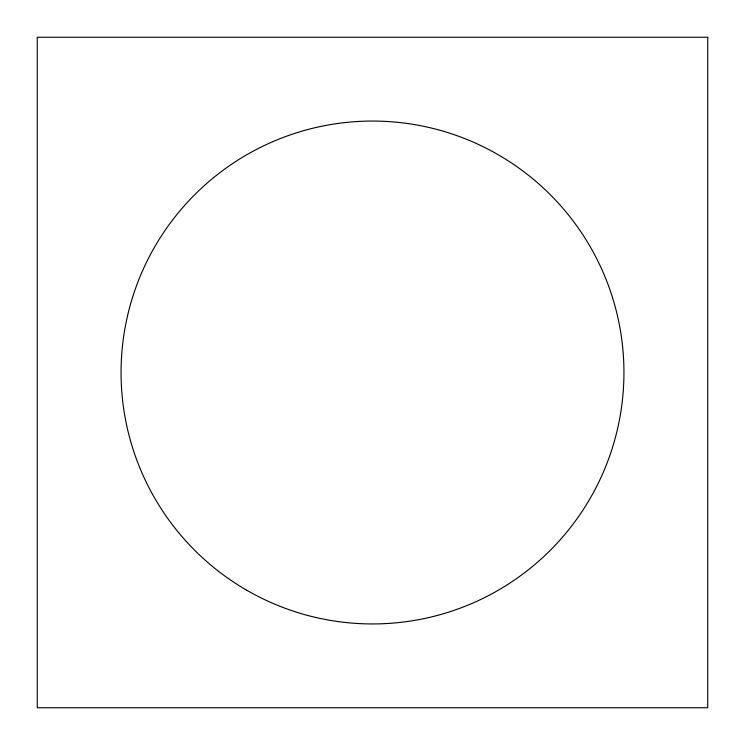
<?xml version="1.0" encoding="UTF-8"?>
<svg xmlns="http://www.w3.org/2000/svg" width="745" height="745" viewBox="0 0 745 745"><rect width="100%" height="100%" fill="white"/><g stroke="black" fill="none" stroke-linecap="round" stroke-linejoin="round"><path stroke-width="1.12" d="M707.75 37.25L37.25 37.25L37.25 707.75L707.75 707.75L707.75 37.25M246.781 590.254A251.438 251.438 0 0 0 623.938 372.5A251.438 251.438 0 0 0 246.781 154.746A251.438 251.438 0 0 0 246.781 590.254"/></g></svg>
